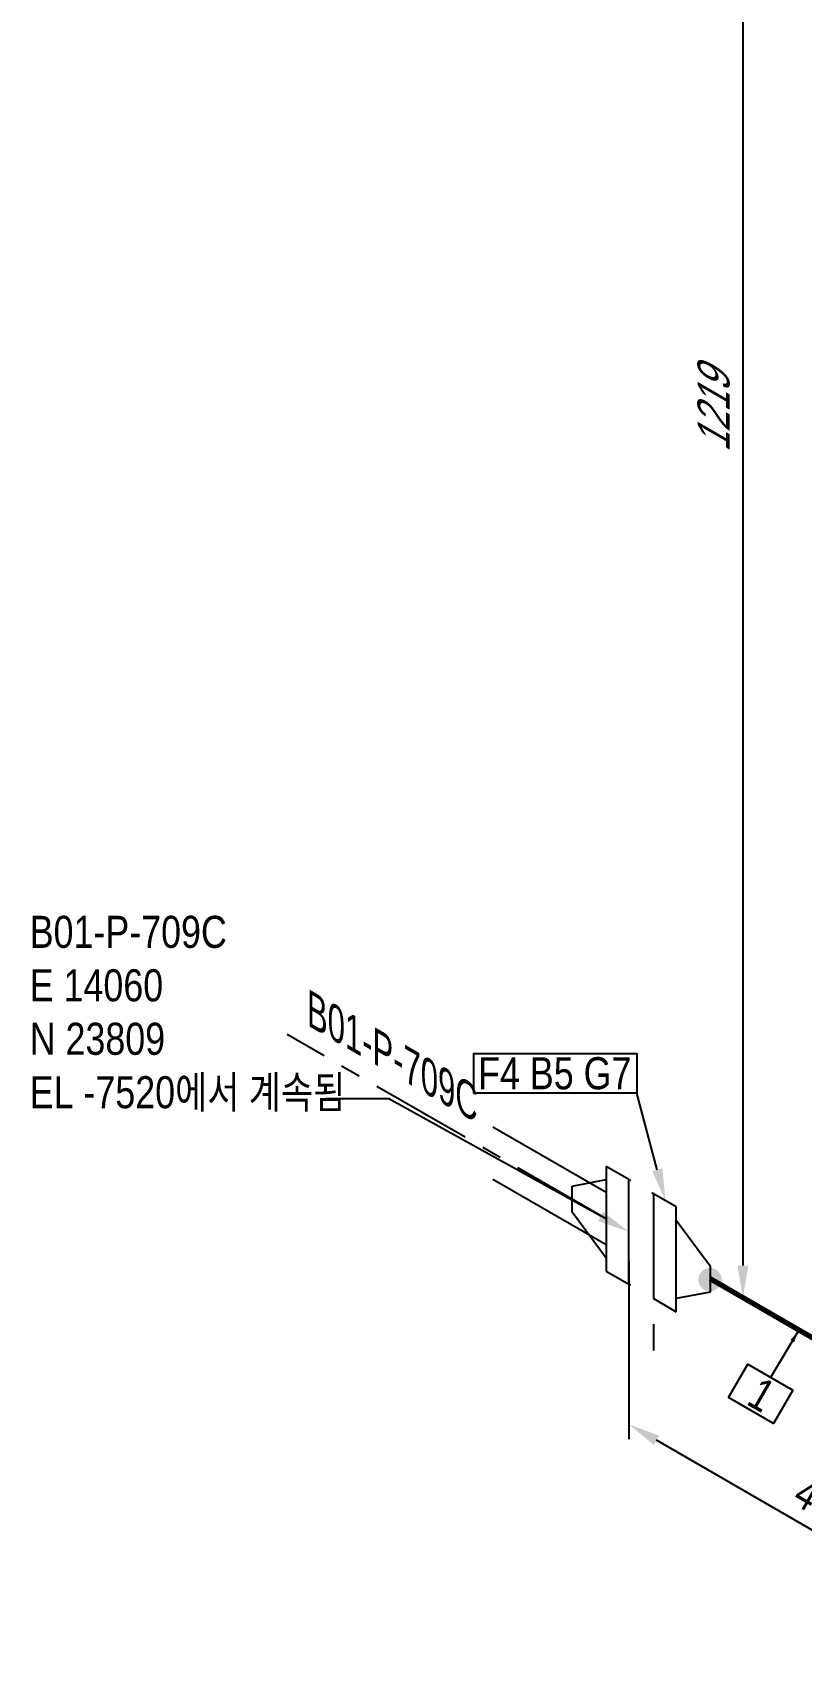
# Model space of a CAD drawing. Header units: millimetres. Extents: x 0 to 594, y 0 to 420.
# Drawn here: x 114.2 to 174.2, y 92.8 to 220.1 of the extents above; entities that cross this region are included whole.
import ezdxf
from ezdxf import colors
from ezdxf.entities.mleader import LeaderData, LeaderLine
from ezdxf.enums import TextEntityAlignment as Align
from ezdxf.math import Vec2, Vec3

# ---------------------------------------------------------------- set-up
doc = ezdxf.new("R2010")
doc.units = ezdxf.units.MM
doc.header["$LTSCALE"] = 0.25
doc.linetypes.add('CENTER', pattern=[50.8, 31.75, -6.35, 6.35, -6.35])
doc.linetypes.add('DASHED2', pattern=[9.525, 6.35, -3.175])
for name, color, linetype in [('기기', 6, 'Continuous'), ('밸브', 4, 'Continuous'), ('연속', 7, 'DASHED2'), ('열 추적 선', 7, 'CENTER'), ('용접', 1, 'Continuous'), ('주석', 7, 'Continuous'), ('치수', 1, 'Continuous')]:
    doc.layers.add(name, color=color, linetype=linetype)
doc.layers.add('파이프', color=3, linetype='Continuous', lineweight=70)
doc.styles.add('AdskIsoAnnotation', font='arial.ttf', dxfattribs={"width": 0.8, "height": 1})
doc.styles.add('AdskIsoMetric', font='arial.ttf', dxfattribs={"width": 0.8, "height": 2.5})
doc.styles.add('AdskIsoMetric-30', font='arial.ttf', dxfattribs={"width": 0.8, "height": 2.5})
doc.styles.add('AdskIsoMetric30', font='arial.ttf', dxfattribs={"width": 0.8, "oblique": 30, "height": 2.5})
doc.styles.get("Standard").update_dxf_attribs({"font": 'arial.ttf'})
doc.dimstyles.new('AdskIsoMetric', dxfattribs={"dimtxt": 2.5, "dimasz": 2.5, "dimexe": 1, "dimexo": 2, "dimgap": 0.8, "dimtad": 1, "dimdec": 0, "dimrnd": 1, "dimzin": 0, "dimdsep": 46, "dimtxsty": 'AdskIsoMetric', "dimcen": 0, "dimclrt": 7, "dimadec": 0, "dimazin": 0, "dimtfac": 1, "dimtdec": 0, "dimtmove": 1, "dimatfit": 3, "dimfxl": 0, "dimfrac": 2, "dimtolj": 1, "dimtzin": 0, "dimarcsym": 0})

# ---------------------------------------------------------------- blocks, each defined once
blk = doc.blocks.new('플랜지WN-2-IsoRight')
at = {"color": 0, "linetype": 'ByBlock', "lineweight": -2, "extrusion": (-0.707107, -0.408248, 0.57735)}
for p, q in [((0.1105, 0.1403), (0.0221, 0.1914)), ((0.0221, 0.1914), (0.0221, -0.2169)), ((-0.1105, 0.1148), (0.0221, 0.1403)), ((0.1105, -0.2679), (0.1105, 0.1403)), ((-0.1105, 0.0128), (-0.1105, 0.1148)), ((0.0221, -0.1659), (-0.1105, 0.0128)), ((0.0221, -0.2169), (0.1105, -0.2679))]:
    blk.add_line(p, q, dxfattribs=at)
blk = doc.blocks.new('개스킷-2-IsoRight')
at = {"color": 0, "linetype": 'ByBlock', "lineweight": -2, "extrusion": (-1, 0, 0)}
for p in [(-0.0529, 0.2347), (0.0442, 0.1786), (-0.0442, -0.1786), (0.0442, -0.2296)]:
    blk.add_point(p, dxfattribs=at)
blk = doc.blocks.new('*D58')
at = {"layer": 'Defpoints', "color": 0}
for p in [(160.72, 126.64), (160.72, 111.64), (191.27, 109)]:
    blk.add_point(p, dxfattribs=at)
at = {"layer": '치수', "color": 0, "lineweight": -2}
for p, q in [((160.72, 124.33), (160.72, 110.48)), ((189.1, 95.25), (162.88, 110.39)), ((191.27, 106.69), (191.27, 92.84))]:
    blk.add_line(p, q, dxfattribs=at)
at = {"layer": '치수', "color": 0}
for points in [[(163.09, 110.75), (162.67, 110.02), (160.72, 111.64)], [(189.31, 95.61), (188.9, 94.89), (191.27, 94)]]:
    blk.add_solid(points, dxfattribs=at)
at = {"layer": '치수', "color": 7, "insert": (175.99, 105.43), "char_height": 2.5, "attachment_point": 5, "rotation": 330, "style": 'AdskIsoMetric-30'}
blk.add_mtext('\\A1;481', dxfattribs=at)
blk = doc.blocks.new('개스킷 해치 표식-2-IsoRight')
at = {"linetype": 'ByBlock', "lineweight": -2, "extrusion": (-0.707107, -0.408248, 0.57735)}
blk.add_line((0, 0), (0, -0.1021), dxfattribs=at)
blk = doc.blocks.new('*D64')
at = {"layer": 'Defpoints', "color": 0}
for p in [(191.27, 244.4), (169.62, 121.5), (191.27, 109)]:
    blk.add_point(p, dxfattribs=at)
at = {"layer": '치수', "color": 0, "lineweight": -2}
for p, q in [((189.27, 245.56), (168.62, 257.48)), ((169.62, 254.4), (169.62, 124))]:
    blk.add_line(p, q, dxfattribs=at)
at = {"layer": '치수', "color": 0}
for points in [[(169.2, 254.4), (170.04, 254.4), (169.62, 256.9)], [(169.2, 124), (170.04, 124), (169.62, 121.5)]]:
    blk.add_solid(points, dxfattribs=at)
at = {"layer": '치수', "color": 7, "insert": (167.35, 190.51), "char_height": 2.5, "attachment_point": 5, "rotation": 90, "style": 'AdskIsoMetric30'}
blk.add_mtext('\\A1;1219', dxfattribs=at)
blk = doc.blocks.new('Buttweld')
at = {"lineweight": -2}
blk.add_hatch(color=0, dxfattribs=at).paths.add_polyline_path([(0.044, -0.0026), (0.0433, 0.0053), (0.0413, 0.0129), (0.0379, 0.02), (0.0334, 0.0265), (0.0278, 0.0321), (0.0214, 0.0366), (0.0142, 0.0399), (0.0066, 0.042), (-0.0013, 0.0427), (-0.0091, 0.042), (-0.0168, 0.0399), (-0.0239, 0.0366), (-0.0304, 0.0321), (-0.036, 0.0265), (-0.0405, 0.02), (-0.0438, 0.0129), (-0.0459, 0.0053), (-0.0466, -0.0026), (-0.0459, -0.0105), (-0.0438, -0.0181), (-0.0405, -0.0252), (-0.036, -0.0317), (-0.0304, -0.0373), (-0.0239, -0.0418), (-0.0168, -0.0452), (-0.0091, -0.0472), (-0.0013, -0.0479), (0.0066, -0.0472), (0.0142, -0.0452), (0.0214, -0.0418), (0.0278, -0.0373), (0.0334, -0.0317), (0.0379, -0.0252), (0.0413, -0.0181), (0.0433, -0.0105)], is_closed=False, flags=0)
blk = doc.blocks.new('AnnoRect')
at = {"color": 0, "linetype": 'ByBlock', "lineweight": -2}
blk.add_wipeout([(-0.81, -0.6), (-0.81, 0.6), (0.81, 0.6), (0.81, -0.6)], dxfattribs=at)
blk.add_lwpolyline([(-0.81, -0.6), (-0.81, 0.6), (0.81, 0.6), (0.81, -0.6)], close=True, dxfattribs=at)
at = {"color": 0, "linetype": 'ByBlock', "lineweight": -2, "style": 'AdskIsoAnnotation', "width": 0.8}
blk.add_attdef('XX', text='', height=1, dxfattribs=at).set_placement((0, 0), align=Align.MIDDLE_CENTER)
blk = doc.blocks.new('끝 장비-1-IsoLeft')
at = {"color": 0, "linetype": 'ByBlock', "lineweight": -2, "extrusion": (0, 0.816497, 0.57735)}
for p, q in [((0, 0.1021), (-0.4419, 0.3572)), ((-0.1768, 0), (-0.6187, 0.2552)), ((-0.2652, -0.051), (0.0884, 0.1531)), ((0.0884, 0.1531), (0.1768, 0.1021)), ((0.1768, 0.1021), (-0.1768, -0.1021)), ((-0.1768, -0.1021), (-0.2652, -0.051))]:
    blk.add_line(p, q, dxfattribs=at)

msp = doc.modelspace()

# ---------------------------------------------------------------- linework, layer by layer
at = {"layer": '파이프'}
msp.add_lwpolyline([(184.199, 113.079), (167.08, 122.962)], dxfattribs=at)

# ---------------------------------------------------------------- block references
at = {"layer": '밸브', "xscale": 20, "yscale": 20, "zscale": 20}
for name, p, rotation in [('개스킷-2-IsoRight', (161.689, 126.075), 180.0000000000656), ('플랜지WN-2-IsoRight', (164.87, 124.238), 180.0000000000866)]:
    msp.add_blockref(name, p, dxfattribs=dict(at, rotation=rotation))
at = {"layer": '연속', "xscale": 20, "yscale": 20, "zscale": 20}
msp.add_blockref('플랜지WN-2-IsoRight', (158.508, 127.911), dxfattribs=at)
at = {"layer": '용접', "xscale": 20, "yscale": 20, "zscale": 20}
msp.add_blockref('Buttweld', (167.08, 122.962), dxfattribs=at)
at = {"layer": '치수', "xscale": 20, "yscale": 20, "zscale": 20}
msp.add_blockref('개스킷 해치 표식-2-IsoRight', (162.66, 119.431), dxfattribs=at)

# ---------------------------------------------------------------- texts
at = {"layer": '주석', "insert": (114, 136), "char_height": 2.5, "attachment_point": 7, "style": 'AdskIsoAnnotation'}
msp.add_mtext('\\PB01-P-709C\\PE 14060\\PN 23809\\PEL -7520{\\fGulim|b0|i0|c129|p50;에서 계속됨}', dxfattribs=at)

# ---------------------------------------------------------------- dimensions: what is measured, and where the dimension line sits
at = {"layer": '치수'}
for base, p1, p2, angle, text, override, picture, middle in [((169.619, 121.496), (191.27, 244.403), (191.27, 108.996), 270, '1219', {"dimtad": 0, "dimlfac": 9.003819, "dimtxsty": 'AdskIsoMetric30', "dimse1": 0, "dimse2": 1, "dimsd1": 0, "dimsd2": 0, "dimtmove": 1}, '*D64', (167.353, 190.508)), ((160.718, 111.635), (191.27, 108.996), (160.718, 126.635), 150, '481', {"dimtad": 0, "dimlfac": 13.64537, "dimtxsty": 'AdskIsoMetric-30', "dimse1": 0, "dimse2": 0, "dimsd1": 0, "dimsd2": 0, "dimtmove": 1}, '*D58', (175.994, 105.434))]:
    dim = msp.add_linear_dim(base=base, p1=p1, p2=p2, angle=angle, text=text, dimstyle='AdskIsoMetric', override=override, dxfattribs=at)
    dim.commit()
    dim.dimension.update_dxf_attribs({"geometry": picture, "text_midpoint": middle, "dimtype": 160})

# ---------------------------------------------------------------- leaders
at = {"layer": '주석'}
ml = msp.add_multileader_mtext('Standard', dxfattribs=at)
ml.set_content('')
ml.set_leader_properties()
ml.build(insert=Vec2(0, 0))
ml.multileader.update_dxf_attribs({"dogleg_length": 4.907, "arrow_head_size": 2.5})
ctx = ml.context
ctx.base_point, ctx.arrow_head_size = Vec3(137.093, 137), 2.5
notes = []
notes.append((ctx, [(0, (1, 1, 0), (142, 137), (-1, 0), 4.907, [(0, [(160.718, 126.635)], 0, [])])]))
ctx.mtext, ml.multileader.dxf.content_type = None, 0
ml = msp.add_multileader_mtext('Standard', dxfattribs=at)
ml.set_content('')
ml.set_leader_properties()
ml.build(insert=Vec2(0, 0))
ml.multileader.update_dxf_attribs({"dogleg_length": 0, "arrow_head_size": 2.5})
ctx = ml.context
ctx.base_point, ctx.arrow_head_size = Vec3(161.351, 137.449), 2.5
notes.append((ctx, [(0, (1, 1, 0), (161.351, 137.449), (-1, 0), 0, [(0, [(163.585, 129.063)], 0, [])])]))
ctx.mtext, ml.multileader.dxf.content_type = None, 0
ml = msp.add_multileader_mtext('Standard', dxfattribs=at)
ml.set_content('')
ml.set_leader_properties()
ml.build(insert=Vec2(0, 0))
ml.multileader.update_dxf_attribs({"dogleg_length": 0, "arrow_head_size": 0})
ctx = ml.context
ctx.base_point, ctx.arrow_head_size = Vec3(171.772, 115.286), 0
notes.append((ctx, [(0, (1, 1, 0), (171.772, 115.286), (-1, 0), 0, [(0, [(173.986, 118.975)], 0, [])])]))
ctx.mtext, ml.multileader.dxf.content_type = None, 0
for ctx, leaders in notes:
    for number, flags, end, landing, length, lines in leaders:
        leader = LeaderData()
        leader.index, (leader.has_last_leader_line, leader.has_dogleg_vector, leader.attachment_direction) = number, flags
        leader.last_leader_point, leader.dogleg_vector, leader.dogleg_length = Vec3(end), Vec3(landing), length
        for number, points, colour, breaks in lines:
            line = LeaderLine()
            line.index, line.vertices, line.color, line.breaks = number, Vec3.list(points), colors.encode_raw_color(colour), breaks
            leader.lines.append(line)
        ctx.leaders.append(leader)

# ---------------------------------------------------------------- next in the draw order: block references
ref = msp.add_blockref('AnnoRect', (155, 139), dxfattribs=dict(at, xscale=7.845018450184504, yscale=2.585266030013643, zscale=2.5))
ref.add_attrib('XX_001', 'F4 B5 G7', (148.97, 137.75), dxfattribs={"layer": '0', "color": 0, "linetype": 'ByBlock', "lineweight": -2, "height": 2.5, "style": 'AdskIsoAnnotation', "width": 0.8})
ref = msp.add_blockref('AnnoRect', (171, 114), dxfattribs=dict(at, xscale=2.5, yscale=2.5, zscale=2.5, rotation=330.0000000002336))
ref.add_attrib('XX_001', '1', (169.79, 113.249), dxfattribs={"layer": '0', "color": 0, "linetype": 'ByBlock', "lineweight": -2, "height": 2.5, "rotation": 330, "style": 'AdskIsoAnnotation', "width": 0.8})

# ---------------------------------------------------------------- next in the draw order: linework, layer by layer
at = {"layer": '열 추적 선', "color": 1}
msp.add_line((158.95, 127.656), (134.078, 142.016), dxfattribs=at)

# ---------------------------------------------------------------- next in the draw order: block references
at = {"layer": '연속', "xscale": -19.99999999999999, "yscale": 19.99999999999999, "zscale": 19.99999999999999, "rotation": 119.9999999999869}
msp.add_blockref('끝 장비-1-IsoLeft', (160.718, 126.635), dxfattribs=at)

# ---------------------------------------------------------------- next in the draw order: texts
at = {"layer": '기기', "style": 'AdskIsoMetric-30', "oblique": 330, "width": 0.8}
msp.add_text('B01-P-709C', height=2.5, rotation=330, dxfattribs=at).set_placement((135.623, 142.752))

doc.saveas('drawing.dxf')
